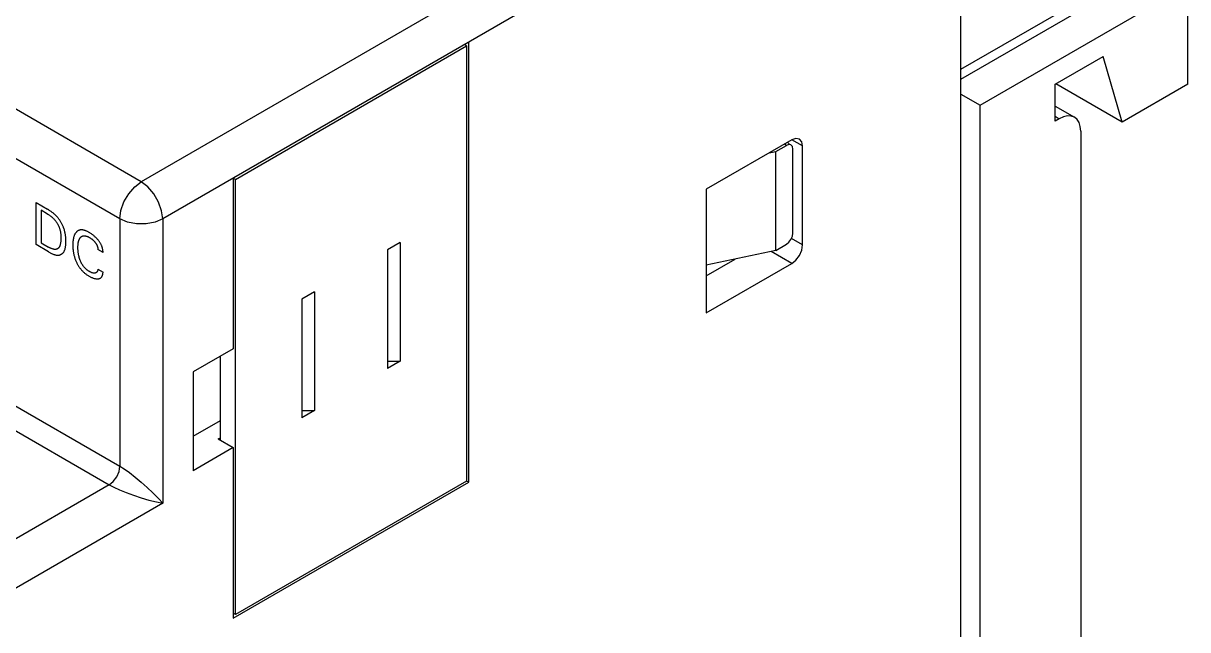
# Model space of a CAD drawing. Extents: x 0 to 420, y 0 to 297.
# Drawn here: x 193.33 to 231.8, y 143.19 to 163.21 of the extents above; entities that cross this region are included whole.
import ezdxf

# ---------------------------------------------------------------- set-up
doc = ezdxf.new("R2010")
doc.units = 0
doc.header["$LTSCALE"] = 23.1
doc.layers.add('40000_ISO', color=7, linetype='CONTINUOUS')

msp = doc.modelspace()

# ---------------------------------------------------------------- linework, layer by layer
at = {"layer": '40000_ISO', "color": 7, "linetype": 'CONTINUOUS'}
for p, q in [((224.308, 109.111), (224.308, 180.963)), ((197.226, 157.979), (173.538, 171.655)), ((196.519, 156.754), (172.831, 170.43)), ((224.308, 161.694), (230.389, 165.204)), ((224.308, 161.367), (230.531, 164.959)), ((208.399, 164.429), (197.226, 157.979)), ((224.945, 160.51), (231.592, 164.347)), ((231.804, 161.204), (231.804, 164.225)), ((210.166, 163.817), (197.933, 156.754)), ((200.338, 158.06), (207.974, 162.469)), ((207.974, 162.469), (207.904, 162.51)), ((207.974, 162.469), (207.974, 148.099)), ((208.045, 148.058), (208.045, 162.592)), ((227.42, 161.204), (229.011, 162.122)), ((229.639, 159.954), (229.011, 162.122)), ((229.639, 159.954), (227.447, 161.219)), ((224.308, 160.877), (224.945, 160.51)), ((227.42, 159.979), (227.42, 161.204)), ((231.804, 161.204), (229.639, 159.954)), ((224.945, 129.483), (224.945, 160.51)), ((227.42, 160.48), (228.061, 160.11)), ((227.42, 160.142), (227.561, 160.061)), ((227.699, 160.124), (227.561, 160.061)), ((227.832, 160.155), (227.699, 160.124)), ((227.954, 160.15), (227.832, 160.155)), ((228.061, 160.11), (227.954, 160.15)), ((228.149, 160.037), (228.061, 160.11)), ((227.561, 160.061), (227.42, 159.979)), ((228.214, 159.934), (228.149, 160.037)), ((228.255, 159.804), (228.214, 159.934)), ((228.268, 159.652), (228.255, 159.804)), ((218.722, 159.367), (215.894, 157.734)), ((218.858, 159.414), (218.722, 159.367)), ((219.076, 159.162), (218.722, 159.367)), ((218.972, 159.391), (218.858, 159.414)), ((219.049, 159.303), (218.972, 159.391)), ((219.076, 159.162), (219.049, 159.303)), ((228.268, 159.652), (228.268, 133.851)), ((217.969, 158.932), (218.192, 158.979)), ((218.192, 158.979), (218.545, 159.183)), ((218.192, 155.713), (218.192, 158.979)), ((218.545, 159.183), (218.475, 159.224)), ((218.627, 159.211), (218.545, 159.183)), ((218.642, 159.228), (218.563, 159.274)), ((218.695, 159.198), (218.627, 159.211)), ((218.741, 159.145), (218.695, 159.198)), ((218.758, 159.06), (218.741, 159.145)), ((218.758, 156.284), (218.758, 159.06)), ((219.076, 155.896), (219.076, 159.162)), ((196.812, 157.585), (197.01, 157.815)), ((197.01, 157.815), (197.226, 157.979)), ((197.445, 157.813), (197.226, 157.979)), ((197.642, 157.583), (197.445, 157.813)), ((200.267, 158.101), (200.267, 152.467)), ((200.338, 158.06), (200.267, 158.101)), ((200.338, 143.69), (200.338, 158.06)), ((196.655, 157.314), (196.812, 157.585)), ((197.798, 157.312), (197.642, 157.583)), ((215.894, 157.734), (215.894, 153.651)), ((193.749, 155.904), (193.749, 157.292)), ((193.749, 157.292), (194.129, 157.072)), ((193.913, 157.04), (193.913, 155.966)), ((194.129, 156.915), (193.913, 157.04)), ((194.149, 157.061), (194.129, 157.072)), ((194.168, 157.049), (194.149, 157.061)), ((194.187, 157.037), (194.168, 157.049)), ((194.206, 157.025), (194.187, 157.037)), ((194.226, 157.012), (194.206, 157.025)), ((194.245, 156.999), (194.226, 157.012)), ((194.264, 156.985), (194.245, 156.999)), ((194.283, 156.971), (194.264, 156.985)), ((196.519, 156.754), (196.554, 157.027)), ((196.554, 157.027), (196.655, 157.314)), ((197.899, 157.026), (197.798, 157.312)), ((197.933, 156.754), (197.899, 157.026)), ((194.129, 156.915), (194.144, 156.906)), ((194.144, 156.906), (194.159, 156.897)), ((194.159, 156.897), (194.174, 156.888)), ((194.174, 156.888), (194.189, 156.878)), ((194.189, 156.878), (194.204, 156.868)), ((194.204, 156.868), (194.219, 156.858)), ((194.219, 156.858), (194.233, 156.847)), ((194.233, 156.847), (194.248, 156.836)), ((194.248, 156.836), (194.263, 156.824)), ((194.263, 156.824), (194.277, 156.812)), ((194.277, 156.812), (194.292, 156.8)), ((194.302, 156.956), (194.283, 156.971)), ((194.292, 156.8), (194.306, 156.787)), ((194.321, 156.941), (194.302, 156.956)), ((194.306, 156.787), (194.32, 156.773)), ((194.32, 156.773), (194.334, 156.759)), ((194.34, 156.925), (194.321, 156.941)), ((194.334, 156.759), (194.348, 156.745)), ((194.359, 156.909), (194.34, 156.925)), ((194.348, 156.745), (194.361, 156.73)), ((194.377, 156.892), (194.359, 156.909)), ((194.361, 156.73), (194.374, 156.715)), ((194.374, 156.715), (194.384, 156.702)), ((194.395, 156.875), (194.377, 156.892)), ((194.384, 156.702), (194.395, 156.689)), ((194.413, 156.857), (194.395, 156.875)), ((194.395, 156.689), (194.404, 156.675)), ((194.404, 156.675), (194.414, 156.662)), ((194.431, 156.838), (194.413, 156.857)), ((194.414, 156.662), (194.424, 156.648)), ((194.424, 156.648), (194.433, 156.634)), ((194.448, 156.819), (194.431, 156.838)), ((194.433, 156.634), (194.442, 156.619)), ((194.442, 156.619), (194.451, 156.605)), ((194.466, 156.799), (194.448, 156.819)), ((194.451, 156.605), (194.459, 156.59)), ((194.48, 156.782), (194.466, 156.799)), ((194.493, 156.764), (194.48, 156.782)), ((194.507, 156.746), (194.493, 156.764)), ((194.52, 156.727), (194.507, 156.746)), ((194.533, 156.708), (194.52, 156.727)), ((194.546, 156.689), (194.533, 156.708)), ((194.558, 156.67), (194.546, 156.689)), ((194.57, 156.65), (194.558, 156.67)), ((194.582, 156.63), (194.57, 156.65)), ((194.593, 156.61), (194.582, 156.63)), ((194.604, 156.589), (194.593, 156.61)), ((196.519, 156.754), (196.519, 148.589)), ((196.773, 156.648), (196.519, 156.754)), ((197.072, 156.592), (196.773, 156.648)), ((197.683, 156.649), (197.385, 156.592)), ((197.933, 156.754), (197.683, 156.649)), ((197.933, 156.754), (197.933, 147.364)), ((194.459, 156.59), (194.467, 156.575)), ((194.467, 156.575), (194.475, 156.56)), ((194.475, 156.56), (194.483, 156.545)), ((194.483, 156.545), (194.49, 156.53)), ((194.49, 156.53), (194.497, 156.514)), ((194.497, 156.514), (194.503, 156.499)), ((194.503, 156.499), (194.51, 156.484)), ((194.51, 156.484), (194.515, 156.468)), ((194.515, 156.468), (194.521, 156.453)), ((194.521, 156.453), (194.528, 156.433)), ((194.528, 156.433), (194.534, 156.413)), ((194.534, 156.413), (194.539, 156.394)), ((194.539, 156.394), (194.544, 156.374)), ((194.544, 156.374), (194.549, 156.355)), ((194.549, 156.355), (194.552, 156.335)), ((194.552, 156.335), (194.556, 156.316)), ((194.556, 156.316), (194.559, 156.297)), ((194.559, 156.297), (194.561, 156.278)), ((194.561, 156.278), (194.564, 156.259)), ((194.564, 156.259), (194.565, 156.24)), ((194.565, 156.24), (194.567, 156.221)), ((194.567, 156.221), (194.568, 156.203)), ((194.614, 156.569), (194.604, 156.589)), ((194.624, 156.548), (194.614, 156.569)), ((194.634, 156.527), (194.624, 156.548)), ((194.643, 156.507), (194.634, 156.527)), ((194.651, 156.486), (194.643, 156.507)), ((194.659, 156.465), (194.651, 156.486)), ((194.667, 156.444), (194.659, 156.465)), ((194.676, 156.418), (194.667, 156.444)), ((194.685, 156.391), (194.676, 156.418)), ((194.692, 156.365), (194.685, 156.391)), ((194.699, 156.339), (194.692, 156.365)), ((194.705, 156.312), (194.699, 156.339)), ((194.71, 156.286), (194.705, 156.312)), ((194.715, 156.26), (194.71, 156.286)), ((194.719, 156.235), (194.715, 156.26)), ((194.723, 156.209), (194.719, 156.235)), ((195.021, 156.229), (195.014, 156.212)), ((195.028, 156.243), (195.021, 156.229)), ((195.036, 156.257), (195.028, 156.243)), ((195.044, 156.271), (195.036, 156.257)), ((195.052, 156.284), (195.044, 156.271)), ((195.061, 156.297), (195.052, 156.284)), ((195.071, 156.308), (195.061, 156.297)), ((195.081, 156.32), (195.071, 156.308)), ((195.091, 156.33), (195.081, 156.32)), ((195.101, 156.338), (195.091, 156.33)), ((195.11, 156.346), (195.101, 156.338)), ((195.12, 156.353), (195.11, 156.346)), ((195.131, 156.36), (195.12, 156.353)), ((195.141, 156.366), (195.131, 156.36)), ((195.152, 156.371), (195.141, 156.366)), ((195.164, 156.376), (195.152, 156.371)), ((195.175, 156.38), (195.164, 156.376)), ((195.187, 156.384), (195.175, 156.38)), ((195.2, 156.387), (195.187, 156.384)), ((195.212, 156.389), (195.2, 156.387)), ((195.225, 156.39), (195.212, 156.389)), ((195.238, 156.391), (195.225, 156.39)), ((195.252, 156.391), (195.238, 156.391)), ((195.266, 156.391), (195.252, 156.391)), ((195.279, 156.39), (195.266, 156.391)), ((195.294, 156.388), (195.279, 156.39)), ((195.308, 156.385), (195.294, 156.388)), ((195.322, 156.382), (195.308, 156.385)), ((195.337, 156.379), (195.322, 156.382)), ((195.355, 156.374), (195.337, 156.379)), ((195.373, 156.368), (195.355, 156.374)), ((195.391, 156.361), (195.373, 156.368)), ((195.41, 156.354), (195.391, 156.361)), ((195.428, 156.345), (195.41, 156.354)), ((195.447, 156.337), (195.428, 156.345)), ((195.466, 156.327), (195.447, 156.337)), ((195.484, 156.317), (195.466, 156.327)), ((195.503, 156.307), (195.484, 156.317)), ((195.523, 156.295), (195.503, 156.307)), ((195.542, 156.283), (195.523, 156.295)), ((195.562, 156.27), (195.542, 156.283)), ((195.582, 156.257), (195.562, 156.27)), ((195.601, 156.243), (195.582, 156.257)), ((195.621, 156.229), (195.601, 156.243)), ((195.638, 156.216), (195.621, 156.229)), ((195.656, 156.202), (195.638, 156.216)), ((197.385, 156.592), (197.072, 156.592)), ((218.741, 156.181), (218.758, 156.284)), ((194.162, 155.665), (193.749, 155.904)), ((193.913, 155.966), (194.163, 155.822)), ((194.522, 155.837), (194.517, 155.827)), ((194.527, 155.848), (194.522, 155.837)), ((194.532, 155.859), (194.527, 155.848)), ((194.537, 155.874), (194.532, 155.859)), ((194.542, 155.889), (194.537, 155.874)), ((194.547, 155.905), (194.542, 155.889)), ((194.551, 155.922), (194.547, 155.905)), ((194.555, 155.939), (194.551, 155.922)), ((194.558, 155.956), (194.555, 155.939)), ((194.56, 155.974), (194.558, 155.956)), ((194.563, 155.995), (194.56, 155.974)), ((194.565, 156.017), (194.563, 155.995)), ((194.567, 156.039), (194.565, 156.017)), ((194.568, 156.061), (194.567, 156.039)), ((194.568, 156.203), (194.569, 156.184)), ((194.569, 156.084), (194.568, 156.061)), ((194.569, 156.184), (194.569, 156.166)), ((194.569, 156.166), (194.57, 156.148)), ((194.57, 156.107), (194.569, 156.084)), ((194.57, 156.148), (194.57, 156.13)), ((194.57, 156.13), (194.57, 156.107)), ((194.72, 155.812), (194.723, 155.833)), ((194.726, 156.183), (194.723, 156.209)), ((194.723, 155.833), (194.726, 155.853)), ((194.728, 156.158), (194.726, 156.183)), ((194.726, 155.853), (194.728, 155.875)), ((194.73, 156.133), (194.728, 156.158)), ((194.728, 155.875), (194.73, 155.896)), ((194.732, 156.108), (194.73, 156.133)), ((194.73, 155.896), (194.732, 155.918)), ((194.733, 156.083), (194.732, 156.108)), ((194.732, 155.918), (194.733, 155.941)), ((194.734, 156.058), (194.733, 156.083)), ((194.733, 155.941), (194.734, 155.963)), ((194.734, 156.033), (194.734, 156.058)), ((194.734, 156.009), (194.734, 156.033)), ((194.734, 155.986), (194.734, 156.009)), ((194.734, 155.963), (194.734, 155.986)), ((194.966, 155.939), (194.965, 155.914)), ((194.965, 155.914), (194.965, 155.889)), ((194.965, 155.889), (194.965, 155.864)), ((194.965, 155.864), (194.966, 155.839)), ((194.967, 155.964), (194.966, 155.939)), ((194.966, 155.839), (194.967, 155.813)), ((194.968, 155.988), (194.967, 155.964)), ((194.97, 156.012), (194.968, 155.988)), ((194.973, 156.036), (194.97, 156.012)), ((194.976, 156.059), (194.973, 156.036)), ((194.979, 156.082), (194.976, 156.059)), ((194.983, 156.101), (194.979, 156.082)), ((194.987, 156.121), (194.983, 156.101)), ((194.991, 156.14), (194.987, 156.121)), ((194.996, 156.159), (194.991, 156.14)), ((195.002, 156.177), (194.996, 156.159)), ((195.008, 156.195), (195.002, 156.177)), ((195.014, 156.212), (195.008, 156.195)), ((195.134, 155.838), (195.135, 155.862)), ((195.134, 155.814), (195.134, 155.838)), ((195.135, 155.862), (195.136, 155.885)), ((195.136, 155.885), (195.138, 155.908)), ((195.138, 155.908), (195.14, 155.93)), ((195.14, 155.93), (195.144, 155.958)), ((195.144, 155.958), (195.146, 155.973)), ((195.146, 155.973), (195.149, 155.987)), ((195.149, 155.987), (195.152, 156.002)), ((195.152, 156.002), (195.155, 156.016)), ((195.155, 156.016), (195.159, 156.029)), ((195.159, 156.029), (195.163, 156.043)), ((195.163, 156.043), (195.168, 156.056)), ((195.168, 156.056), (195.173, 156.068)), ((195.173, 156.068), (195.177, 156.078)), ((195.177, 156.078), (195.181, 156.088)), ((195.181, 156.088), (195.186, 156.097)), ((195.186, 156.097), (195.191, 156.106)), ((195.191, 156.106), (195.197, 156.115)), ((195.197, 156.115), (195.202, 156.123)), ((195.202, 156.123), (195.208, 156.131)), ((195.208, 156.131), (195.214, 156.139)), ((195.214, 156.139), (195.221, 156.146)), ((195.221, 156.146), (195.227, 156.152)), ((195.227, 156.152), (195.233, 156.158)), ((195.233, 156.158), (195.239, 156.163)), ((195.239, 156.163), (195.246, 156.168)), ((195.246, 156.168), (195.253, 156.172)), ((195.253, 156.172), (195.26, 156.177)), ((195.26, 156.177), (195.267, 156.181)), ((195.267, 156.181), (195.275, 156.184)), ((195.275, 156.184), (195.282, 156.187)), ((195.282, 156.187), (195.29, 156.19)), ((195.29, 156.19), (195.298, 156.192)), ((195.298, 156.192), (195.307, 156.194)), ((195.307, 156.194), (195.315, 156.195)), ((195.315, 156.195), (195.324, 156.196)), ((195.324, 156.196), (195.333, 156.196)), ((195.333, 156.196), (195.342, 156.197)), ((195.342, 156.197), (195.351, 156.196)), ((195.351, 156.196), (195.36, 156.195)), ((195.36, 156.195), (195.369, 156.194)), ((195.369, 156.194), (195.379, 156.193)), ((195.379, 156.193), (195.388, 156.191)), ((195.388, 156.191), (195.398, 156.189)), ((195.398, 156.189), (195.41, 156.186)), ((195.41, 156.186), (195.422, 156.182)), ((195.422, 156.182), (195.434, 156.178)), ((195.434, 156.178), (195.446, 156.173)), ((195.446, 156.173), (195.458, 156.168)), ((195.458, 156.168), (195.471, 156.162)), ((195.471, 156.162), (195.483, 156.157)), ((195.483, 156.157), (195.495, 156.15)), ((195.495, 156.15), (195.508, 156.144)), ((195.508, 156.144), (195.52, 156.137)), ((195.52, 156.137), (195.534, 156.128)), ((195.534, 156.128), (195.548, 156.12)), ((195.548, 156.12), (195.562, 156.111)), ((195.562, 156.111), (195.575, 156.101)), ((195.575, 156.101), (195.589, 156.091)), ((195.589, 156.091), (195.6, 156.083)), ((195.6, 156.083), (195.61, 156.074)), ((195.61, 156.074), (195.62, 156.066)), ((195.62, 156.066), (195.63, 156.057)), ((195.63, 156.057), (195.64, 156.047)), ((195.64, 156.047), (195.65, 156.038)), ((195.65, 156.038), (195.66, 156.028)), ((195.673, 156.187), (195.656, 156.202)), ((195.66, 156.028), (195.669, 156.019)), ((195.669, 156.019), (195.678, 156.009)), ((195.69, 156.172), (195.673, 156.187)), ((195.678, 156.009), (195.687, 155.999)), ((195.687, 155.999), (195.695, 155.988)), ((195.707, 156.156), (195.69, 156.172)), ((195.695, 155.988), (195.704, 155.977)), ((195.704, 155.977), (195.711, 155.968)), ((195.724, 156.14), (195.707, 156.156)), ((195.711, 155.968), (195.717, 155.959)), ((195.717, 155.959), (195.724, 155.95)), ((195.74, 156.125), (195.724, 156.14)), ((195.724, 155.95), (195.73, 155.94)), ((195.73, 155.94), (195.737, 155.93)), ((195.737, 155.93), (195.743, 155.921)), ((195.755, 156.109), (195.74, 156.125)), ((195.743, 155.921), (195.748, 155.911)), ((195.748, 155.911), (195.754, 155.9)), ((195.754, 155.9), (195.758, 155.891)), ((195.77, 156.092), (195.755, 156.109)), ((195.758, 155.891), (195.763, 155.881)), ((195.763, 155.881), (195.767, 155.871)), ((195.767, 155.871), (195.771, 155.862)), ((195.785, 156.075), (195.77, 156.092)), ((195.771, 155.862), (195.774, 155.852)), ((195.774, 155.852), (195.778, 155.842)), ((195.778, 155.842), (195.781, 155.832)), ((195.781, 155.832), (195.783, 155.823)), ((195.8, 156.058), (195.785, 156.075)), ((195.814, 156.04), (195.8, 156.058)), ((195.825, 156.025), (195.814, 156.04)), ((195.836, 156.009), (195.825, 156.025)), ((195.847, 155.994), (195.836, 156.009)), ((195.858, 155.978), (195.847, 155.994)), ((195.868, 155.961), (195.858, 155.978)), ((195.878, 155.945), (195.868, 155.961)), ((195.887, 155.928), (195.878, 155.945)), ((195.896, 155.911), (195.887, 155.928)), ((195.904, 155.895), (195.896, 155.911)), ((195.911, 155.879), (195.904, 155.895)), ((195.918, 155.862), (195.911, 155.879)), ((195.925, 155.846), (195.918, 155.862)), ((195.931, 155.83), (195.925, 155.846)), ((195.936, 155.813), (195.931, 155.83)), ((205.782, 155.978), (205.358, 155.733)), ((205.782, 155.978), (205.782, 152.059)), ((218.192, 155.713), (218.545, 155.917)), ((218.545, 155.917), (218.627, 155.982)), ((218.627, 155.982), (218.695, 156.075)), ((218.695, 156.075), (218.741, 156.181)), ((219.076, 155.896), (218.71, 156.108)), ((219.049, 155.725), (219.076, 155.896)), ((194.162, 155.665), (194.181, 155.655)), ((194.18, 155.813), (194.163, 155.822)), ((194.197, 155.804), (194.18, 155.813)), ((194.181, 155.655), (194.2, 155.644)), ((194.214, 155.795), (194.197, 155.804)), ((194.2, 155.644), (194.22, 155.634)), ((194.231, 155.787), (194.214, 155.795)), ((194.22, 155.634), (194.239, 155.624)), ((194.247, 155.779), (194.231, 155.787)), ((194.239, 155.624), (194.258, 155.615)), ((194.264, 155.772), (194.247, 155.779)), ((194.258, 155.615), (194.277, 155.606)), ((194.281, 155.766), (194.264, 155.772)), ((194.277, 155.606), (194.297, 155.597)), ((194.298, 155.761), (194.281, 155.766)), ((194.297, 155.597), (194.316, 155.59)), ((194.31, 155.757), (194.298, 155.761)), ((194.322, 155.754), (194.31, 155.757)), ((194.316, 155.59), (194.335, 155.583)), ((194.335, 155.752), (194.322, 155.754)), ((194.347, 155.749), (194.335, 155.752)), ((194.335, 155.583), (194.354, 155.576)), ((194.359, 155.748), (194.347, 155.749)), ((194.354, 155.576), (194.373, 155.571)), ((194.371, 155.747), (194.359, 155.748)), ((194.382, 155.747), (194.371, 155.747)), ((194.373, 155.571), (194.391, 155.566)), ((194.394, 155.747), (194.382, 155.747)), ((194.391, 155.566), (194.409, 155.562)), ((194.405, 155.748), (194.394, 155.747)), ((194.415, 155.75), (194.405, 155.748)), ((194.409, 155.562), (194.428, 155.559)), ((194.424, 155.752), (194.415, 155.75)), ((194.434, 155.755), (194.424, 155.752)), ((194.428, 155.559), (194.445, 155.557)), ((194.443, 155.758), (194.434, 155.755)), ((194.452, 155.762), (194.443, 155.758)), ((194.445, 155.557), (194.463, 155.556)), ((194.46, 155.767), (194.452, 155.762)), ((194.469, 155.772), (194.46, 155.767)), ((194.463, 155.556), (194.48, 155.557)), ((194.476, 155.778), (194.469, 155.772)), ((194.484, 155.784), (194.476, 155.778)), ((194.48, 155.557), (194.494, 155.558)), ((194.491, 155.792), (194.484, 155.784)), ((194.498, 155.8), (194.491, 155.792)), ((194.494, 155.558), (194.508, 155.559)), ((194.505, 155.808), (194.498, 155.8)), ((194.511, 155.818), (194.505, 155.808)), ((194.508, 155.559), (194.521, 155.562)), ((194.517, 155.827), (194.511, 155.818)), ((194.521, 155.562), (194.535, 155.565)), ((194.535, 155.565), (194.547, 155.569)), ((194.547, 155.569), (194.56, 155.574)), ((194.56, 155.574), (194.572, 155.58)), ((194.572, 155.58), (194.584, 155.586)), ((194.584, 155.586), (194.595, 155.593)), ((194.595, 155.593), (194.607, 155.6)), ((194.607, 155.6), (194.617, 155.609)), ((194.617, 155.609), (194.627, 155.618)), ((194.627, 155.618), (194.637, 155.627)), ((194.637, 155.627), (194.646, 155.637)), ((194.646, 155.637), (194.655, 155.648)), ((194.655, 155.648), (194.663, 155.659)), ((194.663, 155.659), (194.671, 155.671)), ((194.671, 155.671), (194.679, 155.686)), ((194.679, 155.686), (194.687, 155.702)), ((194.687, 155.702), (194.694, 155.719)), ((194.694, 155.719), (194.701, 155.736)), ((194.701, 155.736), (194.706, 155.754)), ((194.706, 155.754), (194.711, 155.773)), ((194.711, 155.773), (194.716, 155.792)), ((194.716, 155.792), (194.72, 155.812)), ((194.967, 155.813), (194.969, 155.787)), ((194.969, 155.787), (194.97, 155.761)), ((194.97, 155.761), (194.973, 155.735)), ((194.973, 155.735), (194.976, 155.709)), ((194.976, 155.709), (194.979, 155.682)), ((194.979, 155.682), (194.983, 155.658)), ((194.983, 155.658), (194.987, 155.634)), ((194.987, 155.634), (194.991, 155.61)), ((194.991, 155.61), (194.996, 155.586)), ((194.996, 155.586), (195.002, 155.562)), ((195.002, 155.562), (195.008, 155.537)), ((195.008, 155.537), (195.015, 155.513)), ((195.015, 155.513), (195.022, 155.488)), ((195.022, 155.488), (195.029, 155.465)), ((195.029, 155.465), (195.036, 155.443)), ((195.134, 155.792), (195.134, 155.814)), ((195.135, 155.77), (195.134, 155.792)), ((195.135, 155.748), (195.135, 155.77)), ((195.137, 155.725), (195.135, 155.748)), ((195.138, 155.702), (195.137, 155.725)), ((195.14, 155.679), (195.138, 155.702)), ((195.143, 155.656), (195.14, 155.679)), ((195.145, 155.635), (195.143, 155.656)), ((195.148, 155.614), (195.145, 155.635)), ((195.152, 155.593), (195.148, 155.614)), ((195.155, 155.572), (195.152, 155.593)), ((195.16, 155.551), (195.155, 155.572)), ((195.164, 155.529), (195.16, 155.551)), ((195.17, 155.508), (195.164, 155.529)), ((195.174, 155.491), (195.17, 155.508)), ((195.179, 155.474), (195.174, 155.491)), ((195.184, 155.457), (195.179, 155.474)), ((195.189, 155.44), (195.184, 155.457)), ((195.783, 155.823), (195.786, 155.813)), ((195.786, 155.813), (195.788, 155.804)), ((195.788, 155.804), (195.789, 155.795)), ((195.789, 155.795), (195.791, 155.786)), ((195.791, 155.786), (195.792, 155.777)), ((195.792, 155.777), (195.793, 155.769)), ((195.793, 155.769), (195.793, 155.76)), ((195.793, 155.76), (195.793, 155.752)), ((195.793, 155.752), (195.793, 155.744)), ((195.962, 155.646), (195.793, 155.744)), ((195.941, 155.796), (195.936, 155.813)), ((195.946, 155.78), (195.941, 155.796)), ((195.949, 155.764), (195.946, 155.78)), ((195.953, 155.749), (195.949, 155.764)), ((195.955, 155.734), (195.953, 155.749)), ((195.958, 155.719), (195.955, 155.734)), ((195.96, 155.704), (195.958, 155.719)), ((195.961, 155.689), (195.96, 155.704)), ((195.962, 155.674), (195.961, 155.689)), ((195.962, 155.66), (195.962, 155.674)), ((195.962, 155.646), (195.962, 155.66)), ((205.358, 155.733), (205.358, 151.814)), ((218.192, 155.713), (215.894, 155.227)), ((218.722, 155.284), (218.037, 155.68)), ((218.858, 155.393), (218.972, 155.548)), ((218.972, 155.548), (219.049, 155.725)), ((195.036, 155.443), (195.044, 155.42)), ((195.044, 155.42), (195.053, 155.397)), ((195.053, 155.397), (195.062, 155.375)), ((195.062, 155.375), (195.071, 155.352)), ((195.071, 155.352), (195.082, 155.33)), ((195.082, 155.33), (195.092, 155.307)), ((195.092, 155.307), (195.101, 155.289)), ((195.101, 155.289), (195.111, 155.27)), ((195.111, 155.27), (195.121, 155.252)), ((195.121, 155.252), (195.131, 155.234)), ((195.131, 155.234), (195.142, 155.216)), ((195.142, 155.216), (195.153, 155.198)), ((195.153, 155.198), (195.164, 155.181)), ((195.164, 155.181), (195.176, 155.164)), ((195.176, 155.164), (195.188, 155.147)), ((195.188, 155.147), (195.2, 155.13)), ((195.195, 155.423), (195.189, 155.44)), ((195.201, 155.406), (195.195, 155.423)), ((195.2, 155.13), (195.213, 155.114)), ((195.207, 155.389), (195.201, 155.406)), ((195.214, 155.372), (195.207, 155.389)), ((195.213, 155.114), (195.226, 155.098)), ((195.22, 155.357), (195.214, 155.372)), ((195.227, 155.342), (195.22, 155.357)), ((195.226, 155.098), (195.239, 155.082)), ((195.234, 155.327), (195.227, 155.342)), ((195.241, 155.312), (195.234, 155.327)), ((195.239, 155.082), (195.252, 155.067)), ((195.248, 155.297), (195.241, 155.312)), ((195.256, 155.283), (195.248, 155.297)), ((195.252, 155.067), (195.266, 155.052)), ((195.264, 155.268), (195.256, 155.283)), ((195.273, 155.254), (195.264, 155.268)), ((195.281, 155.24), (195.273, 155.254)), ((195.29, 155.226), (195.281, 155.24)), ((195.299, 155.213), (195.29, 155.226)), ((195.308, 155.2), (195.299, 155.213)), ((195.318, 155.187), (195.308, 155.2)), ((195.328, 155.175), (195.318, 155.187)), ((195.338, 155.163), (195.328, 155.175)), ((195.348, 155.151), (195.338, 155.163)), ((195.358, 155.14), (195.348, 155.151)), ((195.368, 155.129), (195.358, 155.14)), ((195.379, 155.118), (195.368, 155.129)), ((195.39, 155.108), (195.379, 155.118)), ((195.402, 155.097), (195.39, 155.108)), ((195.414, 155.086), (195.402, 155.097)), ((195.426, 155.076), (195.414, 155.086)), ((195.438, 155.066), (195.426, 155.076)), ((195.45, 155.057), (195.438, 155.066)), ((195.789, 155.062), (195.786, 155.053)), ((195.791, 155.072), (195.789, 155.062)), ((195.792, 155.081), (195.791, 155.072)), ((195.793, 155.091), (195.792, 155.081)), ((195.793, 155.091), (195.962, 154.994)), ((215.894, 154.876), (216.854, 155.43)), ((215.894, 153.651), (218.722, 155.284)), ((218.722, 155.284), (218.858, 155.393)), ((195.266, 155.052), (195.28, 155.037)), ((195.28, 155.037), (195.294, 155.023)), ((195.294, 155.023), (195.308, 155.009)), ((195.308, 155.009), (195.322, 154.995)), ((195.322, 154.995), (195.337, 154.983)), ((195.337, 154.983), (195.355, 154.967)), ((195.355, 154.967), (195.373, 154.952)), ((195.373, 154.952), (195.391, 154.938)), ((195.391, 154.938), (195.41, 154.924)), ((195.41, 154.924), (195.428, 154.911)), ((195.428, 154.911), (195.447, 154.898)), ((195.447, 154.898), (195.466, 154.886)), ((195.463, 155.048), (195.45, 155.057)), ((195.475, 155.04), (195.463, 155.048)), ((195.466, 154.886), (195.484, 154.875)), ((195.487, 155.032), (195.475, 155.04)), ((195.484, 154.875), (195.503, 154.864)), ((195.5, 155.024), (195.487, 155.032)), ((195.512, 155.017), (195.5, 155.024)), ((195.503, 154.864), (195.522, 154.853)), ((195.526, 155.009), (195.512, 155.017)), ((195.522, 154.853), (195.541, 154.843)), ((195.54, 155.002), (195.526, 155.009)), ((195.554, 154.995), (195.54, 155.002)), ((195.541, 154.843), (195.56, 154.833)), ((195.568, 154.988), (195.554, 154.995)), ((195.56, 154.833), (195.579, 154.824)), ((195.581, 154.983), (195.568, 154.988)), ((195.579, 154.824), (195.599, 154.815)), ((195.594, 154.978), (195.581, 154.983)), ((195.606, 154.974), (195.594, 154.978)), ((195.599, 154.815), (195.618, 154.808)), ((195.619, 154.971), (195.606, 154.974)), ((195.618, 154.808), (195.635, 154.801)), ((195.631, 154.968), (195.619, 154.971)), ((195.643, 154.966), (195.631, 154.968)), ((195.635, 154.801), (195.652, 154.795)), ((195.652, 154.965), (195.643, 154.966)), ((195.661, 154.964), (195.652, 154.965)), ((195.652, 154.795), (195.669, 154.79)), ((195.67, 154.964), (195.661, 154.964)), ((195.669, 154.79), (195.686, 154.786)), ((195.679, 154.964), (195.67, 154.964)), ((195.688, 154.964), (195.679, 154.964)), ((195.686, 154.786), (195.703, 154.782)), ((195.696, 154.966), (195.688, 154.964)), ((195.704, 154.967), (195.696, 154.966)), ((195.703, 154.782), (195.72, 154.779)), ((195.711, 154.969), (195.704, 154.967)), ((195.718, 154.971), (195.711, 154.969)), ((195.725, 154.974), (195.718, 154.971)), ((195.72, 154.779), (195.735, 154.777)), ((195.732, 154.977), (195.725, 154.974)), ((195.738, 154.981), (195.732, 154.977)), ((195.735, 154.777), (195.751, 154.776)), ((195.744, 154.985), (195.738, 154.981)), ((195.75, 154.99), (195.744, 154.985)), ((195.755, 154.995), (195.75, 154.99)), ((195.751, 154.776), (195.766, 154.775)), ((195.76, 155.001), (195.755, 154.995)), ((195.765, 155.007), (195.76, 155.001)), ((195.769, 155.013), (195.765, 155.007)), ((195.766, 154.775), (195.781, 154.775)), ((195.773, 155.02), (195.769, 155.013)), ((195.777, 155.027), (195.773, 155.02)), ((195.78, 155.035), (195.777, 155.027)), ((195.784, 155.044), (195.78, 155.035)), ((195.781, 154.775), (195.795, 154.776)), ((195.786, 155.053), (195.784, 155.044)), ((195.795, 154.776), (195.81, 154.778)), ((195.81, 154.778), (195.821, 154.78)), ((195.821, 154.78), (195.832, 154.783)), ((195.832, 154.783), (195.843, 154.786)), ((195.843, 154.786), (195.854, 154.79)), ((195.854, 154.79), (195.864, 154.794)), ((195.864, 154.794), (195.874, 154.799)), ((195.874, 154.799), (195.883, 154.805)), ((195.883, 154.805), (195.892, 154.812)), ((195.892, 154.812), (195.9, 154.819)), ((195.9, 154.819), (195.907, 154.826)), ((195.907, 154.826), (195.914, 154.834)), ((195.914, 154.834), (195.921, 154.843)), ((195.921, 154.843), (195.927, 154.853)), ((195.927, 154.853), (195.933, 154.862)), ((195.933, 154.862), (195.938, 154.873)), ((195.938, 154.873), (195.943, 154.884)), ((195.943, 154.884), (195.947, 154.895)), ((195.947, 154.895), (195.95, 154.906)), ((195.95, 154.906), (195.953, 154.917)), ((195.953, 154.917), (195.956, 154.929)), ((195.956, 154.929), (195.958, 154.942)), ((195.958, 154.942), (195.96, 154.954)), ((195.96, 154.954), (195.961, 154.967)), ((195.961, 154.967), (195.962, 154.98)), ((195.962, 154.98), (195.962, 154.994)), ((185.983, 154.672), (196.519, 148.589)), ((202.954, 154.345), (202.53, 154.1)), ((202.954, 154.345), (202.954, 150.426)), ((202.53, 154.1), (202.53, 150.181)), ((187.327, 153.08), (196.166, 147.977)), ((200.267, 152.467), (198.941, 151.702)), ((199.843, 149.446), (199.843, 152.222)), ((205.782, 152.059), (205.358, 151.814)), ((205.358, 152.059), (205.782, 152.059)), ((198.941, 151.702), (198.941, 148.436)), ((198.941, 149.579), (199.843, 150.099)), ((202.954, 150.426), (202.53, 150.181)), ((202.53, 150.426), (202.954, 150.426)), ((199.772, 149.487), (199.843, 149.528)), ((199.772, 149.487), (200.267, 149.201)), ((200.267, 149.201), (198.941, 148.436)), ((200.267, 149.201), (200.267, 143.567)), ((196.492, 148.417), (196.519, 148.589)), ((196.519, 148.589), (196.665, 148.497)), ((196.301, 148.086), (196.416, 148.24)), ((196.416, 148.24), (196.492, 148.417)), ((196.665, 148.497), (196.838, 148.375)), ((196.838, 148.375), (197.027, 148.228)), ((197.027, 148.228), (197.223, 148.064)), ((196.166, 147.977), (191.216, 145.119)), ((196.166, 147.977), (196.301, 148.086)), ((196.166, 147.977), (196.318, 147.896)), ((196.318, 147.896), (196.51, 147.808)), ((196.51, 147.808), (196.732, 147.717)), ((197.223, 148.064), (197.419, 147.888)), ((197.419, 147.888), (197.612, 147.705)), ((200.267, 143.567), (208.045, 148.058)), ((207.974, 148.099), (200.338, 143.69)), ((208.045, 148.058), (207.974, 148.099)), ((197.933, 147.364), (191.923, 143.894)), ((196.732, 147.717), (196.973, 147.629)), ((196.973, 147.629), (197.222, 147.547)), ((197.222, 147.547), (197.478, 147.472)), ((197.478, 147.472), (197.727, 147.408)), ((197.612, 147.705), (197.792, 147.521)), ((197.727, 147.408), (197.933, 147.364)), ((197.792, 147.521), (197.933, 147.364)), ((200.338, 143.69), (200.267, 143.731))]:
    msp.add_line(p, q, dxfattribs=at)

doc.saveas('drawing.dxf')
